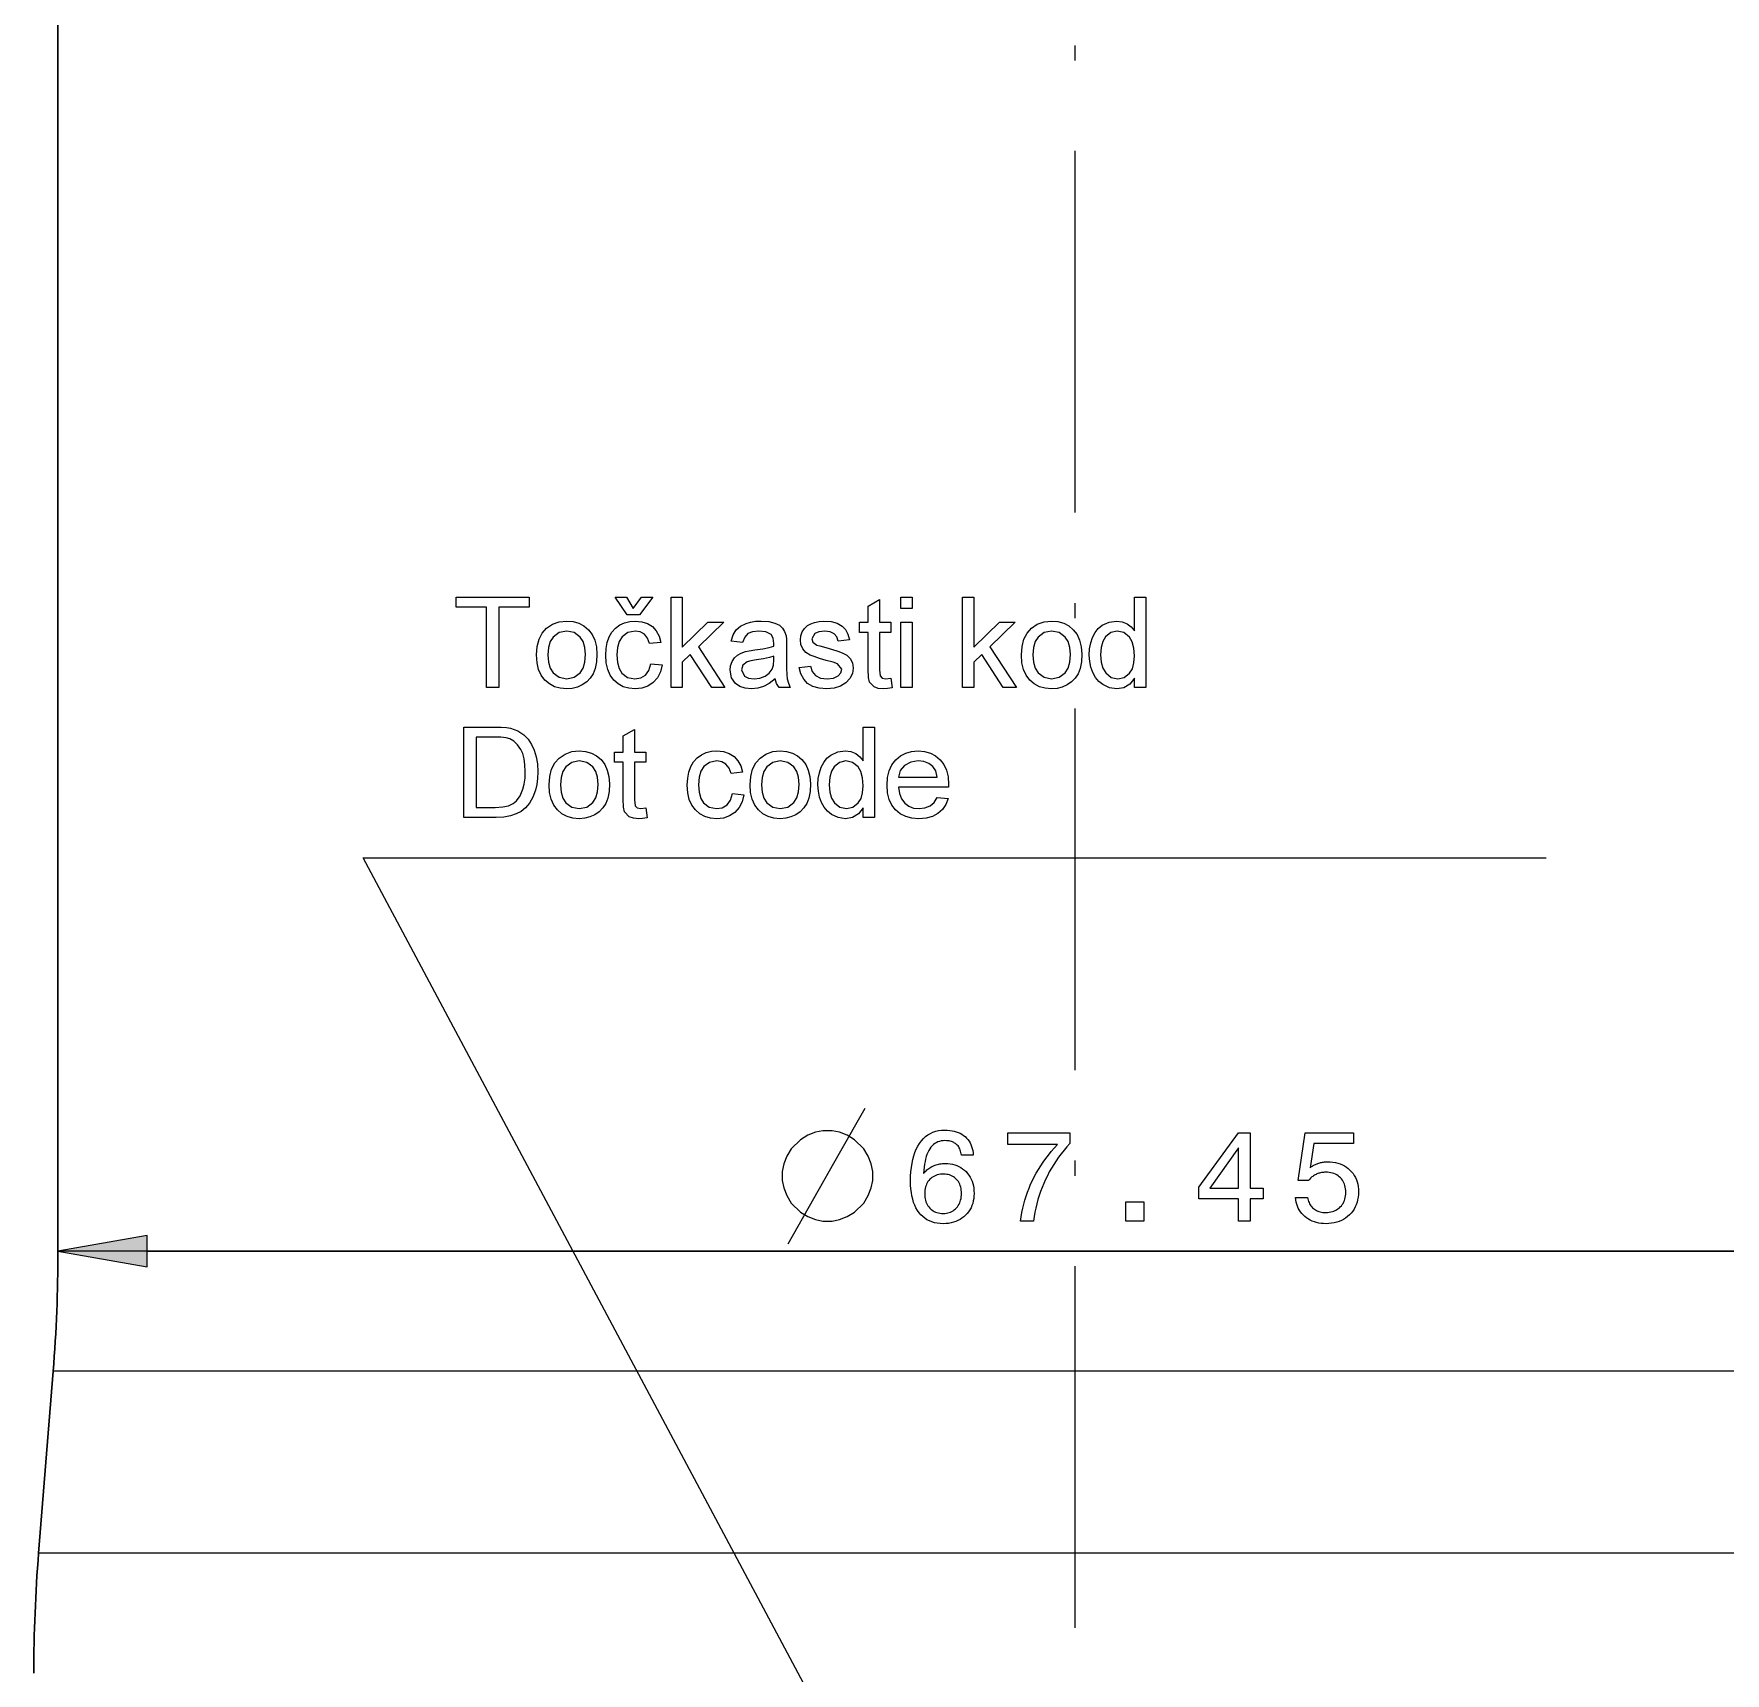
# Model space of a CAD drawing. Extents: x 0 to 297, y 0 to 420.
# Drawn here: x 70.1 to 126.2, y 159.6 to 214 of the extents above; entities that cross this region are included whole.
import ezdxf

# ---------------------------------------------------------------- set-up
doc = ezdxf.new("R2010")
doc.units = 0
doc.linetypes.add('DASHDOT', pattern=[18.5, 12, -3, 0.5, -3])

msp = doc.modelspace()

# ---------------------------------------------------------------- linework, layer by layer
at = {"color": 7, "linetype": 'DASHDOT', "lineweight": 13}
msp.add_line((104.666, 395.154), (104.666, 137.925), dxfattribs=at)
at = {"color": 7, "lineweight": 30}
msp.add_line((70.941, 173.649), (70.941, 266.349), dxfattribs=at)
at = {"color": 7, "lineweight": 13, "ltscale": 0.438909}
msp.add_line((88.497, 173.649), (70.941, 173.649), dxfattribs=at)
at = {"color": 7, "lineweight": 13}
for p, q in [((73.895, 173.649), (135.437, 173.649)), ((138.391, 173.649), (88.497, 173.649)), ((138.55, 169.666), (88.421, 169.666)), ((139.032, 163.633), (88.19, 163.633))]:
    msp.add_line(p, q, dxfattribs=at)
at = {"color": 7, "lineweight": 30, "ltscale": 0.151328}
msp.add_line((70.782, 169.666), (70.3, 163.633), dxfattribs=at)
at = {"color": 7, "lineweight": 13, "ltscale": 0.440977}
msp.add_line((88.421, 169.666), (70.782, 169.666), dxfattribs=at)
at = {"color": 7, "lineweight": 13, "ltscale": 0.447253}
msp.add_line((88.19, 163.633), (70.3, 163.633), dxfattribs=at)
at = {"color": 7, "lineweight": 13}
for points in [[(85.151, 192.35), (85.151, 195.016), (84.151, 195.016), (84.151, 195.35), (86.567, 195.35), (86.567, 195.016), (85.567, 195.016), (85.567, 192.35)], [(90.026, 194.975), (90.296, 195.35), (90.671, 195.35), (90.234, 194.766), (89.817, 194.766), (89.421, 195.35), (89.796, 195.35)], [(91.276, 192.35), (91.276, 195.35), (91.651, 195.35), (91.651, 193.696), (92.502, 194.516), (93.026, 194.516), (92.186, 193.707), (93.067, 192.35), (92.628, 192.35), (91.917, 193.447), (91.651, 193.191), (91.651, 192.35)], [(98.567, 192.663), (98.609, 192.34), (98.461, 192.316), (98.33, 192.308), (98.152, 192.323), (98.018, 192.37), (97.862, 192.533), (97.829, 192.69), (97.817, 192.959), (97.817, 194.183), (97.526, 194.183), (97.526, 194.516), (97.817, 194.516), (97.817, 195.051), (98.192, 195.271), (98.192, 194.516), (98.567, 194.516), (98.567, 194.183), (98.192, 194.183), (98.192, 192.936), (98.212, 192.738), (98.276, 192.667), (98.404, 192.641)], [(98.901, 194.975), (98.901, 195.35), (99.276, 195.35), (99.276, 194.975)], [(100.942, 192.35), (100.942, 195.35), (101.317, 195.35), (101.317, 193.696), (102.169, 194.516), (102.692, 194.516), (101.853, 193.707), (102.734, 192.35), (102.295, 192.35), (101.584, 193.447), (101.317, 193.191), (101.317, 192.35)], [(106.651, 192.35), (106.651, 192.664), (106.495, 192.466), (106.298, 192.347), (106.059, 192.308), (105.817, 192.343), (105.595, 192.45), (105.465, 192.557), (105.355, 192.689), (105.267, 192.846), (105.202, 193.024), (105.164, 193.219), (105.151, 193.431), (105.162, 193.639), (105.198, 193.834), (105.258, 194.016), (105.341, 194.177), (105.448, 194.311), (105.579, 194.418), (105.806, 194.523), (106.058, 194.558), (106.242, 194.535), (106.404, 194.467), (106.541, 194.363), (106.651, 194.231), (106.651, 195.35), (107.026, 195.35), (107.026, 192.35)], [(86.817, 193.433), (86.838, 193.712), (86.9, 193.953), (87.003, 194.155), (87.147, 194.319), (87.344, 194.452), (87.568, 194.531), (87.819, 194.558), (88.029, 194.54), (88.218, 194.485), (88.388, 194.394), (88.538, 194.267), (88.66, 194.107), (88.747, 193.92), (88.8, 193.706), (88.817, 193.463), (88.803, 193.206), (88.762, 192.988), (88.694, 192.809), (88.599, 192.663), (88.479, 192.539), (88.334, 192.44), (88.172, 192.366), (88, 192.322), (87.819, 192.308), (87.605, 192.326), (87.413, 192.38), (87.243, 192.471), (87.094, 192.598), (86.973, 192.758), (86.886, 192.951), (86.835, 193.176)], [(87.192, 193.433), (87.212, 193.191), (87.271, 192.993), (87.37, 192.839), (87.571, 192.691), (87.819, 192.641), (88.064, 192.691), (88.264, 192.84), (88.363, 192.995), (88.422, 193.197), (88.442, 193.445), (88.422, 193.681), (88.363, 193.874), (88.263, 194.027), (88.063, 194.175), (87.819, 194.225), (87.571, 194.175), (87.37, 194.028), (87.271, 193.874), (87.212, 193.676)], [(90.609, 193.141), (90.984, 193.1), (90.924, 192.87), (90.824, 192.676), (90.683, 192.518), (90.509, 192.401), (90.311, 192.331), (90.088, 192.308), (89.878, 192.326), (89.689, 192.38), (89.523, 192.47), (89.377, 192.597), (89.26, 192.757), (89.176, 192.948), (89.126, 193.171), (89.109, 193.425), (89.122, 193.648), (89.16, 193.851), (89.224, 194.035), (89.314, 194.194), (89.431, 194.325), (89.574, 194.427), (89.736, 194.5), (89.906, 194.543), (90.086, 194.558), (90.305, 194.537), (90.496, 194.476), (90.658, 194.373), (90.788, 194.233), (90.883, 194.058), (90.942, 193.85), (90.567, 193.808), (90.499, 193.99), (90.392, 194.12), (90.253, 194.198), (90.089, 194.225), (89.845, 194.177), (89.652, 194.035), (89.559, 193.884), (89.503, 193.684), (89.484, 193.435), (89.502, 193.183), (89.557, 192.981), (89.648, 192.83), (89.837, 192.688), (90.076, 192.641), (90.27, 192.672), (90.429, 192.764), (90.545, 192.92)], [(94.734, 192.641), (94.53, 192.485), (94.34, 192.383), (94.151, 192.327), (93.949, 192.308), (93.737, 192.327), (93.56, 192.385), (93.419, 192.481), (93.28, 192.679), (93.234, 192.925), (93.251, 193.076), (93.304, 193.214), (93.385, 193.332), (93.487, 193.424), (93.608, 193.494), (93.742, 193.544), (93.873, 193.572), (94.057, 193.599), (94.319, 193.636), (94.53, 193.678), (94.69, 193.725), (94.692, 193.814), (94.667, 193.992), (94.593, 194.109), (94.425, 194.196), (94.192, 194.225), (93.976, 194.204), (93.825, 194.142), (93.723, 194.027), (93.651, 193.85), (93.276, 193.891), (93.341, 194.099), (93.438, 194.263), (93.577, 194.389), (93.766, 194.481), (93.916, 194.524), (94.082, 194.549), (94.263, 194.558), (94.516, 194.541), (94.718, 194.492), (94.87, 194.417), (94.975, 194.325), (95.045, 194.212), (95.091, 194.072), (95.104, 193.943), (95.109, 193.744), (95.109, 193.279), (95.112, 192.991), (95.12, 192.778), (95.134, 192.64), (95.171, 192.492), (95.234, 192.35), (94.859, 192.35), (94.779, 192.485)], [(95.526, 193.016), (95.901, 193.058), (95.957, 192.88), (96.068, 192.749), (96.233, 192.668), (96.453, 192.641), (96.669, 192.665), (96.822, 192.736), (96.912, 192.839), (96.942, 192.958), (96.803, 193.138), (96.66, 193.189), (96.427, 193.253), (96.201, 193.318), (96.023, 193.377), (95.892, 193.43), (95.752, 193.519), (95.65, 193.637), (95.588, 193.776), (95.567, 193.93), (95.584, 194.07), (95.632, 194.2), (95.709, 194.314), (95.809, 194.406), (95.909, 194.465), (96.039, 194.514), (96.189, 194.547), (96.35, 194.558), (96.585, 194.539), (96.789, 194.482), (96.953, 194.393), (97.068, 194.278), (97.144, 194.127), (97.192, 193.933), (96.817, 193.891), (96.773, 194.031), (96.686, 194.136), (96.554, 194.202), (96.378, 194.225), (96.176, 194.205), (96.043, 194.148), (95.942, 193.969), (95.984, 193.852), (96.115, 193.763), (96.215, 193.732), (96.416, 193.677), (96.636, 193.611), (96.814, 193.554), (96.949, 193.506), (97.103, 193.424), (97.219, 193.312), (97.293, 193.17), (97.317, 192.997), (97.291, 192.817), (97.21, 192.649), (97.08, 192.505), (96.903, 192.397), (96.689, 192.33), (96.448, 192.308), (96.19, 192.328), (95.976, 192.387), (95.807, 192.487), (95.678, 192.625), (95.584, 192.801)], [(98.901, 192.35), (98.901, 194.516), (99.276, 194.516), (99.276, 192.35)], [(102.901, 193.433), (102.921, 193.712), (102.983, 193.953), (103.086, 194.155), (103.23, 194.319), (103.427, 194.452), (103.651, 194.531), (103.902, 194.558), (104.112, 194.54), (104.302, 194.485), (104.472, 194.394), (104.621, 194.267), (104.743, 194.107), (104.831, 193.92), (104.883, 193.706), (104.901, 193.463), (104.887, 193.206), (104.846, 192.988), (104.777, 192.809), (104.682, 192.663), (104.562, 192.539), (104.417, 192.44), (104.255, 192.366), (104.083, 192.322), (103.902, 192.308), (103.688, 192.326), (103.496, 192.38), (103.326, 192.471), (103.177, 192.598), (103.056, 192.758), (102.97, 192.951), (102.918, 193.176)], [(103.276, 193.433), (103.295, 193.191), (103.355, 192.993), (103.454, 192.839), (103.655, 192.691), (103.902, 192.641), (104.147, 192.691), (104.348, 192.84), (104.446, 192.995), (104.506, 193.197), (104.526, 193.445), (104.506, 193.681), (104.446, 193.874), (104.347, 194.027), (104.146, 194.175), (103.902, 194.225), (103.655, 194.175), (103.454, 194.028), (103.355, 193.874), (103.295, 193.676)], [(105.526, 193.432), (105.544, 193.189), (105.601, 192.991), (105.695, 192.838), (105.879, 192.69), (106.094, 192.641), (106.309, 192.688), (106.488, 192.829), (106.579, 192.976), (106.633, 193.168), (106.651, 193.403), (106.632, 193.661), (106.577, 193.868), (106.485, 194.026), (106.301, 194.175), (106.078, 194.225), (105.862, 194.177), (105.684, 194.034), (105.596, 193.882), (105.543, 193.682)], [(94.692, 193.391), (94.541, 193.345), (94.347, 193.305), (94.11, 193.269), (93.922, 193.238), (93.799, 193.204), (93.658, 193.098), (93.609, 192.944), (93.717, 192.728), (93.849, 192.663), (94.032, 192.641), (94.226, 192.663), (94.398, 192.73), (94.537, 192.832), (94.633, 192.958), (94.676, 193.091), (94.69, 193.275)], [(84.401, 188.042), (84.401, 191.042), (85.425, 191.042), (85.638, 191.037), (85.814, 191.023), (85.954, 190.999), (86.191, 190.916), (86.39, 190.784), (86.534, 190.638), (86.651, 190.467), (86.742, 190.271), (86.807, 190.053), (86.846, 189.816), (86.859, 189.558), (86.85, 189.339), (86.824, 189.137), (86.78, 188.952), (86.69, 188.711), (86.577, 188.515), (86.447, 188.361), (86.306, 188.243), (86.144, 188.156), (85.951, 188.093), (85.728, 188.055), (85.473, 188.042)], [(90.442, 188.356), (90.484, 188.032), (90.336, 188.008), (90.205, 188), (90.027, 188.016), (89.893, 188.062), (89.737, 188.226), (89.704, 188.383), (89.692, 188.651), (89.692, 189.875), (89.401, 189.875), (89.401, 190.208), (89.692, 190.208), (89.692, 190.744), (90.067, 190.963), (90.067, 190.208), (90.442, 190.208), (90.442, 189.875), (90.067, 189.875), (90.067, 188.628), (90.087, 188.43), (90.151, 188.36), (90.279, 188.333)], [(97.651, 188.042), (97.651, 188.356), (97.495, 188.158), (97.298, 188.04), (97.059, 188), (96.817, 188.036), (96.595, 188.142), (96.465, 188.249), (96.355, 188.381), (96.267, 188.538), (96.202, 188.716), (96.164, 188.911), (96.151, 189.123), (96.162, 189.331), (96.198, 189.526), (96.258, 189.708), (96.341, 189.869), (96.448, 190.003), (96.579, 190.11), (96.806, 190.215), (97.058, 190.25), (97.242, 190.227), (97.404, 190.159), (97.541, 190.055), (97.651, 189.923), (97.651, 191.042), (98.026, 191.042), (98.026, 188.042)], [(84.817, 188.375), (85.439, 188.375), (85.696, 188.389), (85.891, 188.431), (86.038, 188.499), (86.153, 188.59), (86.274, 188.758), (86.366, 188.976), (86.408, 189.149), (86.434, 189.346), (86.442, 189.565), (86.433, 189.79), (86.405, 189.988), (86.358, 190.159), (86.292, 190.301), (86.185, 190.454), (86.064, 190.569), (85.928, 190.646), (85.804, 190.681), (85.637, 190.702), (85.429, 190.708), (84.817, 190.708)], [(87.234, 189.125), (87.255, 189.405), (87.316, 189.645), (87.419, 189.848), (87.563, 190.011), (87.76, 190.144), (87.984, 190.224), (88.235, 190.25), (88.445, 190.232), (88.635, 190.177), (88.805, 190.086), (88.955, 189.959), (89.077, 189.8), (89.164, 189.613), (89.216, 189.398), (89.234, 189.156), (89.22, 188.898), (89.179, 188.68), (89.11, 188.502), (89.015, 188.355), (88.895, 188.232), (88.751, 188.132), (88.588, 188.059), (88.417, 188.015), (88.235, 188), (88.022, 188.018), (87.83, 188.073), (87.659, 188.163), (87.51, 188.29), (87.389, 188.451), (87.303, 188.644), (87.251, 188.868)], [(93.317, 188.833), (93.692, 188.792), (93.633, 188.562), (93.533, 188.368), (93.391, 188.21), (93.218, 188.093), (93.019, 188.023), (92.796, 188), (92.586, 188.018), (92.398, 188.072), (92.231, 188.163), (92.086, 188.289), (91.968, 188.449), (91.884, 188.64), (91.834, 188.863), (91.817, 189.117), (91.83, 189.34), (91.868, 189.543), (91.932, 189.727), (92.023, 189.887), (92.139, 190.018), (92.283, 190.119), (92.444, 190.192), (92.615, 190.236), (92.794, 190.25), (93.013, 190.23), (93.204, 190.168), (93.366, 190.066), (93.496, 189.925), (93.591, 189.751), (93.651, 189.542), (93.276, 189.5), (93.207, 189.682), (93.1, 189.812), (92.962, 189.891), (92.797, 189.917), (92.553, 189.869), (92.36, 189.727), (92.267, 189.576), (92.211, 189.376), (92.192, 189.127), (92.21, 188.875), (92.265, 188.673), (92.356, 188.522), (92.545, 188.381), (92.784, 188.333), (92.978, 188.364), (93.138, 188.456), (93.253, 188.612)], [(93.901, 189.125), (93.921, 189.405), (93.983, 189.645), (94.086, 189.848), (94.23, 190.011), (94.427, 190.144), (94.651, 190.224), (94.902, 190.25), (95.112, 190.232), (95.302, 190.177), (95.472, 190.086), (95.621, 189.959), (95.743, 189.8), (95.831, 189.613), (95.883, 189.398), (95.901, 189.156), (95.887, 188.898), (95.846, 188.68), (95.777, 188.502), (95.682, 188.355), (95.562, 188.232), (95.417, 188.132), (95.255, 188.059), (95.083, 188.015), (94.902, 188), (94.688, 188.018), (94.496, 188.073), (94.326, 188.163), (94.177, 188.29), (94.056, 188.451), (93.97, 188.644), (93.918, 188.868)], [(100.104, 188.708), (100.472, 188.667), (100.394, 188.471), (100.28, 188.307), (100.132, 188.175), (99.951, 188.078), (99.74, 188.02), (99.498, 188), (99.267, 188.018), (99.062, 188.073), (98.882, 188.164), (98.727, 188.291), (98.602, 188.451), (98.513, 188.641), (98.46, 188.859), (98.442, 189.107), (98.46, 189.363), (98.514, 189.589), (98.604, 189.785), (98.73, 189.95), (98.885, 190.081), (99.061, 190.175), (99.258, 190.231), (99.477, 190.25), (99.689, 190.232), (99.88, 190.177), (100.051, 190.086), (100.202, 189.958), (100.326, 189.798), (100.414, 189.608), (100.466, 189.388), (100.484, 189.138), (100.482, 189.042), (98.817, 189.042), (98.85, 188.831), (98.921, 188.656), (99.029, 188.516), (99.167, 188.415), (99.325, 188.354), (99.505, 188.333), (99.701, 188.356), (99.867, 188.423), (100.001, 188.539)], [(87.609, 189.126), (87.629, 188.883), (87.688, 188.685), (87.787, 188.531), (87.988, 188.383), (88.235, 188.333), (88.48, 188.383), (88.681, 188.532), (88.78, 188.688), (88.839, 188.889), (88.859, 189.138), (88.839, 189.373), (88.779, 189.567), (88.68, 189.719), (88.479, 189.867), (88.235, 189.917), (87.988, 189.868), (87.787, 189.72), (87.688, 189.567), (87.629, 189.369)], [(94.276, 189.126), (94.295, 188.883), (94.355, 188.685), (94.454, 188.531), (94.655, 188.383), (94.902, 188.333), (95.147, 188.383), (95.348, 188.532), (95.446, 188.688), (95.506, 188.889), (95.526, 189.138), (95.506, 189.373), (95.446, 189.567), (95.347, 189.719), (95.146, 189.867), (94.902, 189.917), (94.655, 189.868), (94.454, 189.72), (94.355, 189.567), (94.295, 189.369)], [(96.526, 189.124), (96.544, 188.882), (96.601, 188.684), (96.695, 188.53), (96.879, 188.383), (97.094, 188.333), (97.309, 188.38), (97.488, 188.521), (97.579, 188.669), (97.633, 188.86), (97.651, 189.095), (97.632, 189.353), (97.577, 189.561), (97.485, 189.718), (97.301, 189.867), (97.078, 189.917), (96.862, 189.869), (96.684, 189.726), (96.596, 189.574), (96.543, 189.374)], [(98.817, 189.375), (100.109, 189.375), (100.059, 189.583), (99.96, 189.732), (99.823, 189.835), (99.662, 189.896), (99.475, 189.917), (99.227, 189.88), (99.021, 189.769), (98.878, 189.597)], [(96.617, 177.649), (96.317, 177.649), (96.067, 177.599), (95.817, 177.499), (95.567, 177.349), (95.267, 177.049), (95.117, 176.799), (95.017, 176.549), (94.967, 176.299), (94.967, 175.999), (95.017, 175.749), (95.117, 175.499), (95.267, 175.249), (95.567, 174.949), (95.817, 174.799), (96.067, 174.699), (96.317, 174.649), (96.617, 174.649), (96.867, 174.699), (97.117, 174.799), (97.367, 174.949), (97.667, 175.249), (97.817, 175.499), (97.917, 175.749), (97.967, 175.999), (97.967, 176.299), (97.917, 176.549), (97.817, 176.799), (97.667, 177.049), (97.367, 177.349), (97.117, 177.499), (96.867, 177.599)], [(101.303, 176.838), (100.907, 176.838), (100.901, 176.883), (100.893, 176.927), (100.883, 176.968), (100.87, 177.007), (100.855, 177.044), (100.837, 177.079), (100.818, 177.111), (100.796, 177.141), (100.771, 177.169), (100.745, 177.195), (100.716, 177.219), (100.685, 177.24), (100.652, 177.258), (100.617, 177.274), (100.58, 177.288), (100.54, 177.299), (100.499, 177.307), (100.456, 177.314), (100.411, 177.317), (100.363, 177.318), (100.299, 177.316), (100.238, 177.308), (100.18, 177.294), (100.125, 177.275), (100.073, 177.251), (100.024, 177.221), (99.978, 177.186), (99.935, 177.146), (99.896, 177.1), (99.859, 177.049), (99.826, 176.992), (99.795, 176.93), (99.767, 176.862), (99.742, 176.788), (99.721, 176.709), (99.702, 176.625), (99.685, 176.534), (99.672, 176.439), (99.662, 176.337), (99.655, 176.231), (99.681, 176.262), (99.708, 176.292), (99.736, 176.321), (99.765, 176.348), (99.795, 176.373), (99.827, 176.397), (99.859, 176.42), (99.893, 176.44), (99.928, 176.46), (99.964, 176.477), (100, 176.493), (100.038, 176.508), (100.077, 176.52), (100.116, 176.531), (100.157, 176.541), (100.198, 176.548), (100.24, 176.554), (100.283, 176.558), (100.327, 176.561), (100.371, 176.562), (100.455, 176.559), (100.535, 176.551), (100.613, 176.537), (100.687, 176.518), (100.757, 176.493), (100.825, 176.463), (100.889, 176.428), (100.95, 176.387), (101.008, 176.34), (101.063, 176.289), (101.113, 176.232), (101.159, 176.172), (101.198, 176.109), (101.233, 176.042), (101.262, 175.972), (101.286, 175.898), (101.305, 175.821), (101.318, 175.74), (101.326, 175.656), (101.329, 175.569), (101.326, 175.481), (101.317, 175.397), (101.303, 175.316), (101.284, 175.238), (101.258, 175.164), (101.227, 175.093), (101.191, 175.025), (101.148, 174.961), (101.101, 174.9), (101.047, 174.842), (100.989, 174.789), (100.928, 174.742), (100.863, 174.7), (100.794, 174.664), (100.722, 174.633), (100.647, 174.608), (100.568, 174.588), (100.486, 174.574), (100.4, 174.566), (100.31, 174.563), (100.207, 174.567), (100.109, 174.578), (100.016, 174.596), (99.928, 174.621), (99.845, 174.654), (99.767, 174.694), (99.693, 174.742), (99.625, 174.796), (99.561, 174.858), (99.503, 174.928), (99.45, 175.004), (99.402, 175.087), (99.36, 175.176), (99.323, 175.271), (99.293, 175.373), (99.267, 175.482), (99.248, 175.596), (99.234, 175.718), (99.225, 175.846), (99.223, 175.98), (99.225, 176.137), (99.234, 176.287), (99.249, 176.43), (99.27, 176.566), (99.297, 176.694), (99.33, 176.815), (99.369, 176.929), (99.413, 177.036), (99.464, 177.135), (99.521, 177.227), (99.583, 177.311), (99.65, 177.386), (99.721, 177.452), (99.798, 177.509), (99.879, 177.558), (99.965, 177.598), (100.056, 177.629), (100.151, 177.651), (100.252, 177.664), (100.357, 177.668), (100.441, 177.666), (100.521, 177.66), (100.597, 177.649), (100.67, 177.634), (100.74, 177.614), (100.805, 177.59), (100.868, 177.562), (100.926, 177.529), (100.981, 177.493), (101.032, 177.451), (101.08, 177.406), (101.123, 177.357), (101.161, 177.305), (101.195, 177.249), (101.224, 177.189), (101.249, 177.126), (101.269, 177.059), (101.285, 176.989), (101.296, 176.915)], [(102.866, 174.649), (102.887, 174.793), (102.912, 174.935), (102.942, 175.074), (102.976, 175.212), (103.013, 175.348), (103.055, 175.481), (103.101, 175.613), (103.151, 175.742), (103.205, 175.87), (103.263, 175.996), (103.325, 176.12), (103.392, 176.243), (103.464, 176.364), (103.54, 176.485), (103.621, 176.605), (103.707, 176.724), (103.797, 176.841), (103.891, 176.958), (103.991, 177.073), (104.095, 177.188), (102.454, 177.188), (102.454, 177.582), (104.51, 177.582), (104.51, 177.224), (104.41, 177.111), (104.313, 176.998), (104.222, 176.882), (104.134, 176.765), (104.05, 176.646), (103.971, 176.525), (103.896, 176.403), (103.825, 176.279), (103.759, 176.153), (103.696, 176.026), (103.638, 175.897), (103.584, 175.766), (103.534, 175.633), (103.488, 175.498), (103.447, 175.361), (103.41, 175.223), (103.376, 175.082), (103.347, 174.94), (103.323, 174.796), (103.302, 174.649)], [(110.099, 174.649), (110.099, 175.392), (108.781, 175.392), (108.781, 175.771), (110.095, 177.582), (110.487, 177.582), (110.487, 175.737), (110.915, 175.737), (110.915, 175.392), (110.487, 175.392), (110.487, 174.649)], [(111.99, 175.432), (112.39, 175.432), (112.399, 175.386), (112.41, 175.342), (112.423, 175.3), (112.439, 175.261), (112.457, 175.223), (112.478, 175.188), (112.501, 175.154), (112.527, 175.123), (112.555, 175.093), (112.585, 175.066), (112.618, 175.041), (112.653, 175.018), (112.689, 174.999), (112.727, 174.981), (112.767, 174.967), (112.808, 174.955), (112.851, 174.946), (112.896, 174.939), (112.943, 174.935), (112.991, 174.934), (113.05, 174.936), (113.107, 174.941), (113.162, 174.951), (113.214, 174.963), (113.263, 174.98), (113.311, 175), (113.356, 175.024), (113.398, 175.051), (113.438, 175.083), (113.476, 175.117), (113.511, 175.155), (113.542, 175.195), (113.57, 175.238), (113.594, 175.283), (113.614, 175.33), (113.63, 175.379), (113.643, 175.431), (113.652, 175.485), (113.658, 175.542), (113.66, 175.6), (113.658, 175.66), (113.652, 175.718), (113.643, 175.772), (113.631, 175.825), (113.614, 175.875), (113.594, 175.922), (113.571, 175.967), (113.544, 176.01), (113.513, 176.05), (113.478, 176.087), (113.441, 176.122), (113.401, 176.153), (113.358, 176.18), (113.313, 176.203), (113.266, 176.223), (113.216, 176.24), (113.164, 176.252), (113.109, 176.261), (113.051, 176.267), (112.991, 176.269), (112.957, 176.268), (112.923, 176.266), (112.889, 176.262), (112.856, 176.257), (112.824, 176.251), (112.792, 176.244), (112.761, 176.234), (112.731, 176.224), (112.701, 176.212), (112.672, 176.199), (112.643, 176.184), (112.616, 176.168), (112.589, 176.151), (112.562, 176.133), (112.537, 176.113), (112.512, 176.091), (112.488, 176.069), (112.464, 176.044), (112.442, 176.019), (112.42, 175.992), (112.076, 175.992), (112.312, 177.582), (113.915, 177.582), (113.915, 177.228), (112.601, 177.228), (112.481, 176.42), (112.503, 176.439), (112.526, 176.456), (112.549, 176.473), (112.573, 176.489), (112.598, 176.504), (112.624, 176.518), (112.651, 176.531), (112.678, 176.543), (112.706, 176.554), (112.735, 176.565), (112.765, 176.574), (112.795, 176.583), (112.825, 176.59), (112.857, 176.596), (112.888, 176.602), (112.92, 176.606), (112.953, 176.61), (112.986, 176.612), (113.02, 176.614), (113.055, 176.614), (113.145, 176.612), (113.232, 176.603), (113.315, 176.59), (113.395, 176.57), (113.471, 176.546), (113.544, 176.516), (113.613, 176.48), (113.678, 176.439), (113.74, 176.392), (113.798, 176.34), (113.851, 176.284), (113.899, 176.224), (113.941, 176.16), (113.978, 176.094), (114.009, 176.023), (114.034, 175.95), (114.054, 175.873), (114.068, 175.792), (114.076, 175.709), (114.079, 175.621), (114.076, 175.529), (114.067, 175.44), (114.052, 175.354), (114.031, 175.272), (114.005, 175.194), (113.972, 175.119), (113.933, 175.048), (113.888, 174.98), (113.838, 174.916), (113.781, 174.856), (113.719, 174.8), (113.654, 174.751), (113.586, 174.707), (113.513, 174.669), (113.437, 174.636), (113.358, 174.61), (113.275, 174.589), (113.188, 174.575), (113.098, 174.566), (113.004, 174.563), (112.921, 174.565), (112.84, 174.573), (112.763, 174.585), (112.688, 174.601), (112.616, 174.623), (112.547, 174.649), (112.481, 174.68), (112.418, 174.716), (112.358, 174.757), (112.301, 174.802), (112.247, 174.852), (112.199, 174.904), (112.156, 174.959), (112.117, 175.018), (112.083, 175.079), (112.055, 175.144), (112.031, 175.211), (112.012, 175.282), (111.999, 175.355)], [(109.144, 175.737), (110.099, 175.737), (110.099, 177.08)], [(100.911, 175.564), (100.91, 175.622), (100.905, 175.677), (100.897, 175.73), (100.885, 175.78), (100.871, 175.828), (100.853, 175.874), (100.832, 175.917), (100.807, 175.958), (100.78, 175.996), (100.749, 176.032), (100.715, 176.066), (100.68, 176.095), (100.642, 176.122), (100.603, 176.144), (100.561, 176.164), (100.518, 176.179), (100.472, 176.192), (100.424, 176.2), (100.375, 176.206), (100.323, 176.207), (100.265, 176.206), (100.21, 176.201), (100.157, 176.192), (100.107, 176.18), (100.06, 176.164), (100.015, 176.145), (99.972, 176.123), (99.932, 176.097), (99.895, 176.067), (99.86, 176.035), (99.828, 175.999), (99.8, 175.96), (99.775, 175.919), (99.753, 175.876), (99.735, 175.83), (99.719, 175.781), (99.708, 175.73), (99.699, 175.676), (99.694, 175.619), (99.693, 175.56), (99.694, 175.501), (99.699, 175.445), (99.708, 175.391), (99.719, 175.339), (99.734, 175.29), (99.752, 175.243), (99.774, 175.199), (99.799, 175.157), (99.827, 175.118), (99.858, 175.082), (99.892, 175.048), (99.929, 175.018), (99.968, 174.991), (100.009, 174.968), (100.053, 174.949), (100.099, 174.933), (100.147, 174.92), (100.198, 174.912), (100.251, 174.906), (100.306, 174.905), (100.359, 174.906), (100.41, 174.912), (100.459, 174.921), (100.506, 174.934), (100.55, 174.95), (100.593, 174.97), (100.634, 174.994), (100.672, 175.021), (100.709, 175.052), (100.744, 175.087), (100.775, 175.124), (100.804, 175.164), (100.829, 175.206), (100.851, 175.251), (100.869, 175.297), (100.884, 175.346), (100.896, 175.397), (100.904, 175.451), (100.91, 175.507)], [(106.365, 174.649), (106.365, 175.292), (106.962, 175.292), (106.962, 174.649)], [(73.895, 174.17), (70.941, 173.649), (73.895, 173.128)]]:
    msp.add_lwpolyline(points, close=True, dxfattribs=at)
for points in [[(101.031, 149.269), (81.067, 186.696), (120.304, 186.696)], [(95.167, 173.899), (96.867, 176.899), (97.717, 178.399)]]:
    msp.add_lwpolyline(points, dxfattribs=at)
at = {"color": 7, "lineweight": 30}
for centre, start, end in [((20.941, 173.649), 355.4309, 0), ((120.141, 159.649), 175.4309, 180)]:
    msp.add_arc(centre, 50, start, end, dxfattribs=at)
at = {"color": 7, "lineweight": 13}
msp.add_solid([(73.895, 174.17), (70.941, 173.649), (73.895, 174.17), (73.895, 173.128)], dxfattribs=at)

doc.saveas('drawing.dxf')
